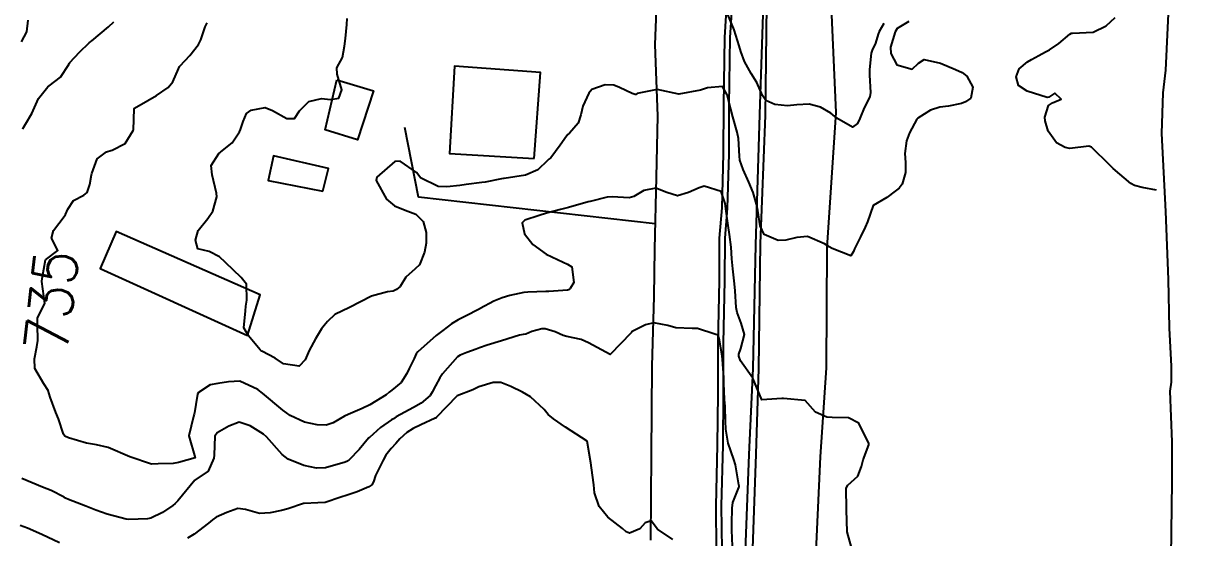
# Model space of a CAD drawing. Header units: metres. Extents: x 318500 to 325275, y 7408834 to 7428799.
# Drawn here: x 324014.9 to 324122.8, y 7420858 to 7420905.2 of the extents above; entities that cross this region are included whole.
import ezdxf
from ezdxf.enums import TextEntityAlignment as Align

# ---------------------------------------------------------------- set-up
doc = ezdxf.new("R2010")
doc.units = ezdxf.units.M
doc.header["$MEASUREMENT"] = 0
for name, color, linetype in [('Area', 45, 'Continuous'), ('Canteiro', 45, 'Continuous'), ('Cotas', 45, 'Continuous'), ('Curvas de Nivel 1m', 11, 'Continuous'), ('Curvas de Nivel 5m', 15, 'Continuous'), ('Edificações', 30, 'Continuous'), ('Vias Primárias', 230, 'Continuous'), ('Vias Secundárias', 230, 'Continuous')]:
    doc.layers.add(name, color=color, linetype=linetype)
doc.styles.add('Style-STANDARD', font='STANDARD.shx')

msp = doc.modelspace()

# ---------------------------------------------------------------- linework, layer by layer
at = {"layer": 'Area'}
msp.add_lwpolyline([(324120.18, 7420908.73), (324119.83, 7420900.92), (324119.56, 7420898.83), (324119.45, 7420895.1), (324119.82, 7420887.92), (324120.05, 7420881.66), (324120.17, 7420877.2), (324120.33, 7420873.71), (324120.33, 7420872.24), (324120.22, 7420871.42), (324120.41, 7420866.76), (324120.41, 7420863.07), (324120.3, 7420856.17)], dxfattribs=at)
at = {"layer": 'Canteiro'}
msp.add_lwpolyline([(324080.13, 7420909.47), (324079.78, 7420903.91), (324079.69, 7420897.68), (324079.67, 7420893.24), (324079.53, 7420888.22), (324079.31, 7420885.46), (324079.3, 7420881.57), (324079.17, 7420875.81), (324079.17, 7420871.15), (324079.12, 7420866.44), (324078.98, 7420860.88), (324079.03, 7420856.82)], dxfattribs=at)
msp.add_lwpolyline([(324033.42, 7420760.03), (324041.57, 7420767.99), (324048.64, 7420775.13), (324055.12, 7420782.29), (324060.86, 7420789.28), (324064.9, 7420795.67, 0.033102), (324071.11, 7420807.49), (324073.33, 7420812.6), (324076.17, 7420821.64), (324078.9, 7420833.3), (324080.43, 7420843.84), (324081.02, 7420851.88), (324081.55, 7420865.59), (324081.92, 7420873.49), (324082.16, 7420884.87), (324082.53, 7420896.84), (324082.87, 7420906.98)], format="xyb", dxfattribs=at)
at = {"layer": 'Curvas de Nivel 1m', "flags": 128}
for points, elevation in [([(324093.94, 7420905.22), (324093.51, 7420904.46), (324093.41, 7420904.22), (324093.15, 7420903.39), (324092.86, 7420902.75), (324092.77, 7420902.47), (324092.62, 7420900.97), (324092.62, 7420900.47), (324092.7, 7420898.86), (324092.63, 7420898.47), (324092.12, 7420897.44), (324091.72, 7420896.48), (324091.52, 7420896.02), (324091.05, 7420895.69), (324089.62, 7420896.51), (324089.07, 7420896.96), (324088.1, 7420897.51), (324087.08, 7420897.79), (324085.92, 7420897.72), (324085.08, 7420897.64), (324083.9, 7420897.76), (324083.08, 7420898.12), (324082.77, 7420898.6), (324082.26, 7420899.77), (324081.75, 7420900.62), (324081.13, 7420901.72), (324080.78, 7420902.63), (324080.63, 7420903.15), (324080.18, 7420904.64), (324079.43, 7420906.41)], 737), ([(324014.66, 7420903.51), (324015.15, 7420904.45), (324015.28, 7420905.51)], 733), ([(324014.8, 7420895.5), (324014.87, 7420895.66), (324015.04, 7420895.96), (324015.61, 7420896.93), (324015.86, 7420897.49), (324016.24, 7420898.31), (324017.08, 7420899.39), (324017.21, 7420899.48), (324018.27, 7420900.28), (324019.01, 7420901.45), (324019.04, 7420901.52), (324019.11, 7420901.62), (324020.01, 7420902.56), (324020.88, 7420903.43), (324021.03, 7420903.54), (324021.14, 7420903.62), (324022.66, 7420904.91), (324023.16, 7420905.35)], 734), ([(324096.22, 7420905.39), (324095.17, 7420904.74), (324094.97, 7420904.44), (324094.55, 7420903.04), (324094.56, 7420902.45), (324095.12, 7420901.41), (324096.52, 7420901.02), (324097.13, 7420901.55), (324097.64, 7420901.89), (324099.13, 7420901.55), (324100.51, 7420900.97), (324101.12, 7420900.7), (324101.56, 7420900.36), (324102.1, 7420899.35), (324101.94, 7420898.35), (324101.44, 7420898), (324101.08, 7420897.85), (324099.86, 7420897.6), (324099.08, 7420897.53), (324098.23, 7420897.24), (324097.06, 7420896.51), (324097.01, 7420896.46), (324096.97, 7420896.41), (324096.3, 7420895.17), (324096.01, 7420894.43), (324095.87, 7420893.27), (324095.93, 7420892.43), (324095.92, 7420891.5), (324095.61, 7420890.43), (324095.35, 7420890.06), (324094.97, 7420889.79), (324094.2, 7420889.21), (324092.95, 7420888.47), (324092.43, 7420886.98), (324092.22, 7420886.48), (324091.8, 7420885.6), (324091.23, 7420884.49), (324091.13, 7420884.26), (324090.89, 7420883.86), (324089.18, 7420884.52), (324088.9, 7420884.69), (324088.48, 7420884.95), (324086.92, 7420885.63), (324085.94, 7420885.53), (324084.91, 7420885.29), (324084.23, 7420885.26), (324082.92, 7420885.8), (324082.57, 7420886.61), (324082.34, 7420888.01), (324082.22, 7420888.61), (324081.91, 7420889.68), (324081.53, 7420890.62), (324081, 7420891.8), (324080.71, 7420892.63), (324080.65, 7420893), (324080.56, 7420894.63), (324080.46, 7420895.22), (324080.06, 7420896.64), (324079.69, 7420898.03), (324079.52, 7420898.65), (324079.1, 7420899.41), (324077.72, 7420899.3), (324077.09, 7420899.07), (324075.09, 7420898.71), (324073.09, 7420899.13), (324071.27, 7420898.76), (324071.15, 7420898.69), (324071.09, 7420898.68), (324070.8, 7420898.76), (324069.63, 7420899.32), (324069.1, 7420899.55), (324068.32, 7420899.58), (324067.09, 7420899.14), (324066.81, 7420898.81), (324066.28, 7420897.61), (324066.08, 7420896.82), (324065.83, 7420896.05), (324065.03, 7420895.14), (324064.88, 7420894.99), (324064.76, 7420894.84), (324064.19, 7420894.02), (324063.32, 7420892.87), (324063.15, 7420892.73), (324063.01, 7420892.6), (324062.12, 7420891.76), (324060.99, 7420891.26), (324059.03, 7420890.97), (324058.98, 7420890.96), (324058.8, 7420890.92), (324057.29, 7420890.63), (324056.97, 7420890.6), (324055.54, 7420890.4), (324054.97, 7420890.3), (324053.78, 7420890.18), (324052.97, 7420890.22), (324051.36, 7420891.02), (324051.18, 7420891.23), (324050.98, 7420891.5), (324049.49, 7420892.55), (324048.99, 7420892.53), (324047.32, 7420891.07), (324047.28, 7420890.77), (324048.22, 7420889.06), (324048.94, 7420888.46), (324049.93, 7420888.04), (324050.93, 7420887.69), (324051.58, 7420887.02), (324051.87, 7420885.98), (324051.86, 7420885.02), (324051.72, 7420884.18), (324051.24, 7420883.02), (324050.86, 7420882.65), (324050.01, 7420881.88), (324049.47, 7420881.04), (324049.15, 7420880.74), (324048.84, 7420880.61), (324048.3, 7420880.53), (324046.83, 7420880.15), (324044.82, 7420879.11), (324043.48, 7420878.45), (324042.8, 7420877.82), (324042.48, 7420877.45), (324042.24, 7420877.14), (324041.69, 7420876.23), (324041.12, 7420875.15), (324040.75, 7420874.3), (324040.19, 7420873.72), (324038.75, 7420873.93), (324037.99, 7420874.43), (324036.76, 7420875.09), (324036.68, 7420875.14), (324036.61, 7420875.21), (324035.53, 7420876.48), (324035.12, 7420877.23), (324035.25, 7420878.8), (324035.29, 7420879.23), (324035.37, 7420879.77), (324035.34, 7420881.23), (324034.85, 7420881.87), (324033.43, 7420883.25), (324032.88, 7420883.76), (324031.92, 7420884.24), (324030.89, 7420884.48), (324030.65, 7420885.29), (324030.91, 7420886.18), (324031.81, 7420887.28), (324032.25, 7420887.95), (324032.63, 7420889.27), (324032.61, 7420889.62), (324032.2, 7420891.28), (324032.1, 7420892.16), (324032.8, 7420893.27), (324032.92, 7420893.35), (324033, 7420893.4), (324034.02, 7420894.24), (324034.7, 7420895.24), (324034.81, 7420895.47), (324035.04, 7420896.2), (324035.35, 7420896.94), (324035.78, 7420897.23), (324037.06, 7420897.47), (324037.73, 7420897.2), (324039.05, 7420896.46), (324039.75, 7420896.48), (324040.21, 7420897.17), (324041.07, 7420898.03), (324042.24, 7420898.32), (324043.07, 7420898.21), (324043.85, 7420898.34), (324044.1, 7420899.12), (324043.68, 7420900.54), (324043.67, 7420901.12), (324044.17, 7420902.07), (324044.36, 7420903.12), (324044.45, 7420903.82), (324044.56, 7420905.12), (324044.61, 7420905.67)], 736), ([(324118.98, 7420889.9), (324117.69, 7420890.14), (324116.98, 7420890.3), (324116.64, 7420890.5), (324115.01, 7420891.89), (324114.7, 7420892.18), (324113.03, 7420893.84), (324112.76, 7420893.93), (324111.03, 7420893.73), (324110.6, 7420893.81), (324109.79, 7420894.25), (324109.05, 7420895.31), (324108.77, 7420896.26), (324108.73, 7420896.6), (324109.08, 7420897.66), (324109.42, 7420897.92), (324110.23, 7420898.24), (324109.64, 7420898.8), (324109.09, 7420898.43), (324108.95, 7420898.4), (324107.1, 7420899), (324106.32, 7420899.51), (324106.1, 7420900.3), (324106.38, 7420901.03), (324107.13, 7420901.68), (324107.51, 7420901.9), (324108.18, 7420902.27), (324108.8, 7420902.61), (324109.15, 7420902.8), (324110.03, 7420903.38), (324111.04, 7420904.23), (324111.17, 7420904.31), (324111.26, 7420904.32), (324113.17, 7420904.42), (324114.38, 7420904.98), (324115.19, 7420905.75)], 736), ([(324080.02, 7420857.15), (324079.96, 7420858.64), (324079.96, 7420859.24), (324080, 7420860.64), (324080.06, 7420861.16), (324080.61, 7420862.55), (324080.64, 7420862.6), (324080.64, 7420862.63), (324080.64, 7420862.66), (324080.61, 7420862.8), (324080.3, 7420864.63), (324080.14, 7420865.13), (324079.61, 7420866.64), (324079.41, 7420867.92), (324079.39, 7420868.64), (324079.34, 7420870.01), (324079.3, 7420870.64), (324079.24, 7420872.14), (324079.23, 7420872.65), (324079.1, 7420874.31), (324079.06, 7420874.65), (324078.79, 7420876.25), (324078.69, 7420876.55), (324078.39, 7420876.66), (324076.8, 7420877.18), (324076.3, 7420877.18), (324074.8, 7420877.24), (324074.08, 7420877.44), (324072.8, 7420877.7), (324072.02, 7420877.52), (324070.79, 7420876.88), (324070.74, 7420876.81), (324070.71, 7420876.76), (324068.77, 7420874.79), (324066.78, 7420875.86), (324066.12, 7420876.15), (324064.79, 7420876.43), (324064.45, 7420876.51), (324063.72, 7420876.86), (324062.79, 7420877.15), (324062.51, 7420877.15), (324061.57, 7420876.88), (324061.02, 7420876.65), (324060.79, 7420876.61), (324060.44, 7420876.54), (324058.78, 7420876.02), (324057.46, 7420875.63), (324056.77, 7420875.4), (324056.45, 7420875.28), (324055.6, 7420874.96), (324055, 7420874.73), (324054.76, 7420874.56), (324053.37, 7420872.99), (324053.11, 7420872.62), (324052.72, 7420871.91), (324052.42, 7420871.3), (324052.23, 7420871), (324051.42, 7420870.3), (324050.7, 7420869.9), (324049.11, 7420869.04), (324048.86, 7420868.87), (324048.69, 7420868.76), (324047.66, 7420868.08), (324046.66, 7420867.15), (324046.62, 7420867.12), (324046.58, 7420867.08), (324045.7, 7420866.04), (324044.8, 7420865.1), (324044.71, 7420865.02), (324044.63, 7420864.97), (324044.42, 7420864.89), (324042.62, 7420864.37), (324041.8, 7420864.32), (324040.62, 7420864.56), (324039.17, 7420865.17), (324038.64, 7420865.59), (324037.2, 7420867.2), (324036.91, 7420867.45), (324036.66, 7420867.61), (324035.68, 7420868.23), (324034.67, 7420868.55), (324033.74, 7420868.18), (324032.66, 7420867.59), (324032.43, 7420867.26), (324032.38, 7420865.52), (324032.36, 7420865.26), (324031.82, 7420864.06), (324030.71, 7420863.29), (324030.6, 7420863.22), (324029.05, 7420861.31), (324028.81, 7420861.08), (324028.57, 7420860.89), (324027.64, 7420860.25), (324026.56, 7420859.72), (324026.24, 7420859.66), (324024.55, 7420859.6), (324024.3, 7420859.63), (324022.56, 7420860.11), (324021.51, 7420860.46), (324020.57, 7420860.82), (324019, 7420861.44), (324018.72, 7420861.58), (324018.58, 7420861.67), (324017.39, 7420862.27), (324016.59, 7420862.59), (324014.71, 7420863.39)], 734), ([(324074.54, 7420857.78), (324073.13, 7420858.72), (324072.56, 7420859.48), (324072, 7420859.29), (324071.51, 7420858.75), (324070.55, 7420858.36), (324070.25, 7420858.47), (324069.9, 7420858.77), (324068.57, 7420859.81), (324067.76, 7420860.8), (324067.35, 7420862.05), (324067.27, 7420862.8), (324067.07, 7420864.36), (324066.99, 7420864.81), (324066.66, 7420866.81), (324064.68, 7420868.11), (324063.56, 7420868.86), (324063.09, 7420869.26), (324062.7, 7420869.71), (324061.46, 7420870.88), (324060.72, 7420871.3), (324059.66, 7420871.84), (324058.73, 7420872.21), (324058.01, 7420872.21), (324056.72, 7420871.8), (324056.14, 7420871.53), (324054.71, 7420870.97), (324052.8, 7420869), (324052.75, 7420868.94), (324052.69, 7420868.91), (324051.39, 7420868.3), (324050.67, 7420867.97), (324050.09, 7420867.61), (324049.46, 7420867.04), (324049.08, 7420866.61), (324048.65, 7420866.13), (324048.17, 7420865.52), (324047.91, 7420865.06), (324047.21, 7420863.66), (324047.01, 7420863.07), (324046.88, 7420862.8), (324046.6, 7420862.62), (324045.53, 7420862.16), (324044.59, 7420861.84), (324044.03, 7420861.67), (324042.58, 7420861.16), (324042.55, 7420861.16), (324041.91, 7420861.14), (324040.65, 7420861.09), (324040.58, 7420861.08), (324039.15, 7420860.59), (324038.57, 7420860.44), (324037.53, 7420860.23), (324036.56, 7420860.17), (324035.26, 7420860.54), (324034.57, 7420860.62), (324033.55, 7420860.26), (324032.56, 7420859.83), (324032.23, 7420859.59), (324031.87, 7420859.27), (324030.53, 7420858.27), (324029.94, 7420857.89)], 733), ([(324018.16, 7420857.46), (324016.53, 7420858.24), (324015.22, 7420858.81), (324014.54, 7420859.05)], 733)]:
    msp.add_lwpolyline(points, dxfattribs=dict(at, elevation=elevation))
at = {"layer": 'Curvas de Nivel 5m', "elevation": 735, "flags": 128}
msp.add_lwpolyline([(324091.1, 7420856.48), (324090.55, 7420858.49), (324090.5, 7420860.49), (324090.5, 7420860.57), (324090.46, 7420862.49), (324090.61, 7420862.76), (324091.53, 7420863.58), (324091.88, 7420864.48), (324092.04, 7420865.08), (324092.55, 7420866.47), (324092.55, 7420866.59), (324091.62, 7420868.48), (324090.69, 7420868.95), (324089.18, 7420869), (324088.69, 7420869.02), (324087.66, 7420869.49), (324086.71, 7420870.55), (324084.71, 7420870.73), (324084.55, 7420870.74), (324082.71, 7420870.6), (324081.88, 7420872.61), (324080.76, 7420874.2), (324080.61, 7420874.63), (324080.6, 7420874.8), (324080.78, 7420875.33), (324081.11, 7420876.63), (324080.81, 7420877.65), (324080.44, 7420878.63), (324080.36, 7420879.11), (324080.26, 7420880.64), (324080.21, 7420881.28), (324080.05, 7420882.64), (324079.96, 7420883.56), (324079.89, 7420884.64), (324079.75, 7420885.81), (324079.62, 7420886.64), (324079.41, 7420888.18), (324079.34, 7420888.65), (324078.97, 7420889.76), (324077.41, 7420890.24), (324076.97, 7420890.11), (324075.99, 7420889.67), (324074.96, 7420889.35), (324074, 7420889.68), (324072.97, 7420890.07), (324071.88, 7420889.84), (324070.96, 7420889.29), (324070.53, 7420889.19), (324068.96, 7420889.28), (324068.51, 7420889.24), (324066.95, 7420888.85), (324066.92, 7420888.84), (324066.76, 7420888.81), (324064.94, 7420888.3), (324064.21, 7420888.11), (324062.94, 7420887.78), (324062.25, 7420887.57), (324060.93, 7420887.14), (324060.69, 7420886.89), (324060.91, 7420885.88), (324061.66, 7420884.88), (324062.89, 7420884), (324064.47, 7420883.26), (324064.87, 7420883.09), (324065.26, 7420882.83), (324065.43, 7420881.4), (324065.09, 7420880.84), (324064.96, 7420880.73), (324064.85, 7420880.7), (324063.13, 7420880.58), (324062.85, 7420880.56), (324061.21, 7420880.52), (324060.84, 7420880.49), (324059.55, 7420880.2), (324058.84, 7420879.99), (324058.07, 7420879.69), (324056.82, 7420879.01), (324056.79, 7420878.98), (324056.73, 7420878.95), (324055.48, 7420878.3), (324054.8, 7420877.97), (324054.18, 7420877.6), (324053.39, 7420876.99), (324052.79, 7420876.51), (324051.09, 7420875.03), (324050.95, 7420874.84), (324050.76, 7420874.4), (324050.3, 7420873.49), (324050.08, 7420873.04), (324049.56, 7420872.21), (324048.72, 7420871.51), (324048.47, 7420871.3), (324048.19, 7420871.06), (324046.7, 7420870.14), (324045.97, 7420869.81), (324044.69, 7420869.26), (324044.37, 7420869.1), (324043.31, 7420868.49), (324042.68, 7420868.27), (324041.84, 7420868.31), (324040.67, 7420868.56), (324039.37, 7420869.17), (324038.69, 7420869.67), (324036.82, 7420871.21), (324036.71, 7420871.3), (324036.38, 7420871.55), (324034.73, 7420872.33), (324033.7, 7420872.27), (324032.72, 7420872.12), (324032.01, 7420871.99), (324030.95, 7420871.29), (324030.86, 7420871.13), (324030.69, 7420870.19), (324030.56, 7420869.41), (324030.54, 7420869.29), (324030.47, 7420869.08), (324030.05, 7420867.3), (324030.63, 7420865.29), (324029.09, 7420864.85), (324028.62, 7420864.77), (324027.24, 7420864.72), (324026.62, 7420864.69), (324024.63, 7420865.37), (324022.64, 7420866.22), (324021.58, 7420866.48), (324020.65, 7420866.64), (324018.99, 7420867.11), (324018.66, 7420867.28), (324018.53, 7420867.45), (324018.08, 7420868.86), (324017.83, 7420869.46), (324017.32, 7420870.85), (324017.12, 7420871.47), (324016.72, 7420872.09), (324015.91, 7420873.49), (324015.86, 7420874.38), (324016.09, 7420875.49), (324016.18, 7420876.07), (324016.15, 7420877.49), (324016.14, 7420878.15), (324016.82, 7420879.48), (324016.53, 7420881.48), (324016.56, 7420881.77), (324016.87, 7420883.48), (324018.01, 7420884.34), (324017.44, 7420885.47), (324017.61, 7420886.17), (324018.6, 7420887.45), (324018.72, 7420887.65), (324018.93, 7420888.14), (324019.45, 7420888.93), (324020.41, 7420889.43), (324020.71, 7420889.67), (324020.96, 7420890.4), (324021.11, 7420891.29), (324021.13, 7420891.42), (324021.64, 7420892.77), (324022.48, 7420893.41), (324022.87, 7420893.54), (324023, 7420893.57), (324024.2, 7420894.19), (324024.95, 7420895.37), (324024.97, 7420895.43), (324025.04, 7420897.37), (324025.06, 7420897.42), (324026.29, 7420898.13), (324027.07, 7420898.59), (324028.14, 7420899.33), (324028.57, 7420899.85), (324029.11, 7420901.04), (324029.19, 7420901.24), (324029.25, 7420901.32), (324030.15, 7420902.28), (324030.94, 7420903.29), (324031.14, 7420903.71), (324031.56, 7420904.89), (324031.74, 7420905.28)], dxfattribs=at)
at = {"layer": 'Edificações'}
for points in [[(324061.8, 7420892.81), (324062.38, 7420900.71), (324054.47, 7420901.29), (324054.01, 7420893.27), (324061.8, 7420892.81)], [(324043.64, 7420900.02), (324047.01, 7420899.03), (324045.56, 7420894.5), (324042.59, 7420895.43), (324043.64, 7420900.02)], [(324042.36, 7420889.78), (324042.88, 7420891.87), (324037.82, 7420893.03), (324037.35, 7420890.77), (324042.36, 7420889.78)], [(324035.43, 7420876.53), (324036.61, 7420880.25), (324023.37, 7420886.1), (324021.89, 7420882.67), (324035.43, 7420876.53)]]:
    msp.add_lwpolyline(points, close=True, dxfattribs=at)
at = {"layer": 'Vias Primárias'}
for points in [[(323715.64, 7420145.55, 0), (323709.04, 7420132.94)], [(323831.09, 7420001.79, 0), (323833.84, 7420008.44, 0.220888)], [(324033.63, 7420759.81), (324042, 7420767.82), (324048.86, 7420774.93), (324055.35, 7420782.1), (324061.27, 7420788.98), (324065.13, 7420795.09, 0.038155), (324071.49, 7420807.32), (324073.67, 7420812.51), (324076.73, 7420821.39), (324079.46, 7420833.33), (324080.96, 7420843.61), (324081.7, 7420851.75), (324082.2, 7420865.62), (324082.44, 7420873.49), (324082.6, 7420884.99), (324083.05, 7420896.75), (324083.17, 7420906.93)]]:
    msp.add_lwpolyline(points, format="xyb", dxfattribs=at)
for points in [[(324079.63, 7420909.5), (324079.28, 7420903.93), (324079.19, 7420897.69), (324079.17, 7420893.25), (324079.03, 7420888.25), (324078.81, 7420885.48), (324078.8, 7420881.58), (324078.67, 7420875.82), (324078.67, 7420871.16), (324078.62, 7420866.45), (324078.48, 7420860.88), (324078.53, 7420856.83)], [(324073.11, 7420908.77), (324072.89, 7420903.27), (324073.13, 7420896.7), (324073, 7420891.08), (324072.85, 7420884.45), (324072.79, 7420880.12), (324072.62, 7420873.7), (324072.54, 7420865.55), (324072.48, 7420857.72)], [(324089.08, 7420906.68), (324089.51, 7420897.04), (324088.68, 7420884.62), (324088.64, 7420873.56), (324088.09, 7420865.37), (324087.43, 7420851.38), (324086.78, 7420843.46), (324085.53, 7420832.35), (324081.81, 7420819.5), (324078.16, 7420810.58), (324075.64, 7420805.21), (324068.92, 7420792.94), (324064.9, 7420786.4), (324058.87, 7420779.06), (324052.26, 7420771.75), (324045.28, 7420764.52), (324036.88, 7420756.49)]]:
    msp.add_lwpolyline(points, dxfattribs=at)
at = {"layer": 'Vias Secundárias'}
msp.add_lwpolyline([(324072.9, 7420886.79), (324051.17, 7420889.23), (324049.9, 7420895.66)], dxfattribs=at)

# ---------------------------------------------------------------- texts
at = {"layer": 'Cotas', "style": 'Style-STANDARD'}
msp.add_text('735', height=4, rotation=83.3159, dxfattribs=at).set_placement((324017.41, 7420879.7, 735), align=Align.MIDDLE_CENTER)

doc.saveas('drawing.dxf')
